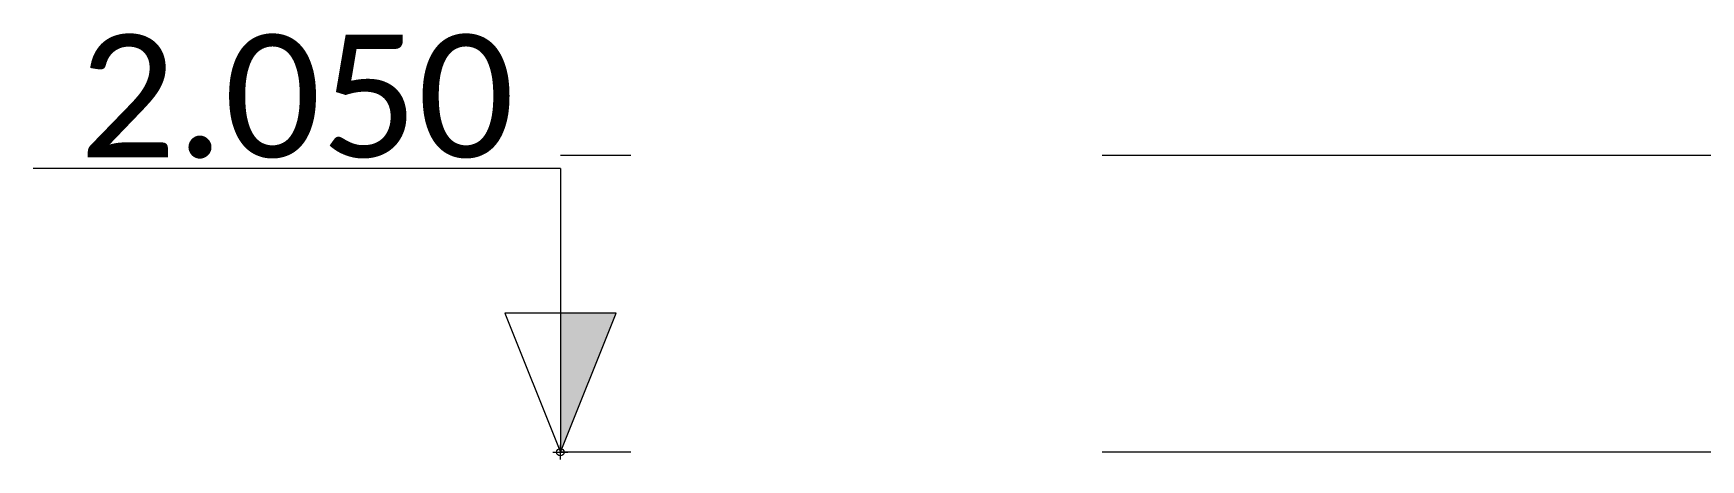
# Model space of a CAD drawing. Header units: metres. Extents: x -197 to 1099, y -24 to 14.
# Drawn here: x 697.657 to 699.903, y 2.04 to 2.614 of the extents above; entities that cross this region are included whole.
import ezdxf
from ezdxf.enums import TextEntityAlignment as Align

# ---------------------------------------------------------------- set-up
doc = ezdxf.new("R2010")
doc.units = ezdxf.units.M
doc.header["$LTSCALE"] = 0.001
doc.header["$PDMODE"] = 34
doc.header["$PDSIZE"] = 0.01
doc.linetypes.add('HIDDENX2', pattern=[19.05, 12.7, -6.35])
doc.layers.get('0').update_dxf_attribs({"lineweight": 13, "true_color": 0x000000})
doc.layers.add('JACH-Anotaciones-Textos-Lum75% @ 0.075', color=7, linetype='Continuous', lineweight=13, true_color=0x404040)
doc.layers.add('JACH-Arq-Lineas-Proyeccion Niveles cortes', color=9, linetype='HIDDENX2', lineweight=13, true_color=0x808080)
doc.styles.add('02a-Calibri-JACH(1.8mm)', font='calibri.ttf', dxfattribs={"height": 2.2})

# ---------------------------------------------------------------- blocks, each defined once
blk = doc.blocks.new('*U503')
at = {"lineweight": 0, "ltscale": 100}
h = blk.add_hatch(dxfattribs=at)
h.set_pattern_fill('ANGLE', color=256)
h.set_pattern_definition([(0, (169.421, 45.032), (0, 6.985), [5.08, -1.905]), (90, (169.421, 45.032), (-6.985, 4e-16), [5.08, -1.905])])
h.paths.add_polyline_path([(0, 2.5), (0, 0), (1, 2.5)])
h = blk.add_hatch(color=256, dxfattribs=at)
h.dxf.hatch_style = 1
h.paths.add_polyline_path([(0, 2.5), (0, 0), (1, 2.5)])
for points in [[(0, 5.099), (-9.466, 5.099)], [(0, 5.099), (0, 1.25)]]:
    blk.add_lwpolyline(points, dxfattribs=at)
for points in [[(0, 0), (1, 2.5), (-1, 2.5)], [(0, 2.5), (0, 0), (1, 2.5)]]:
    blk.add_lwpolyline(points, close=True, dxfattribs=at)
blk.add_point((0, 0), dxfattribs=at)
at = {"lineweight": 0, "ltscale": 100, "style": '02a-Calibri-JACH(1.8mm)'}
blk.add_attdef('ALT', text='', height=2.2, dxfattribs=at).set_placement((-4.733, 6.401), align=Align.MIDDLE_CENTER)

msp = doc.modelspace()

# ---------------------------------------------------------------- linework, layer by layer
at = {"layer": 'JACH-Arq-Lineas-Proyeccion Niveles cortes', "ltscale": 100}
for points in [[(700.36698, 2.45), (698.36698, 2.45)], [(700.36698, 2.05), (698.36698, 2.05)]]:
    msp.add_lwpolyline(points, dxfattribs=at)

# ---------------------------------------------------------------- block references
at = {"layer": 'JACH-Anotaciones-Textos-Lum75% @ 0.075', "ltscale": 100, "xscale": 0.075, "yscale": 0.075, "zscale": 0.075}
msp.add_blockref('*U503', (698.36698, 2.05), dxfattribs=at).add_auto_attribs({'ALT': '2.050'})

doc.saveas('drawing.dxf')
